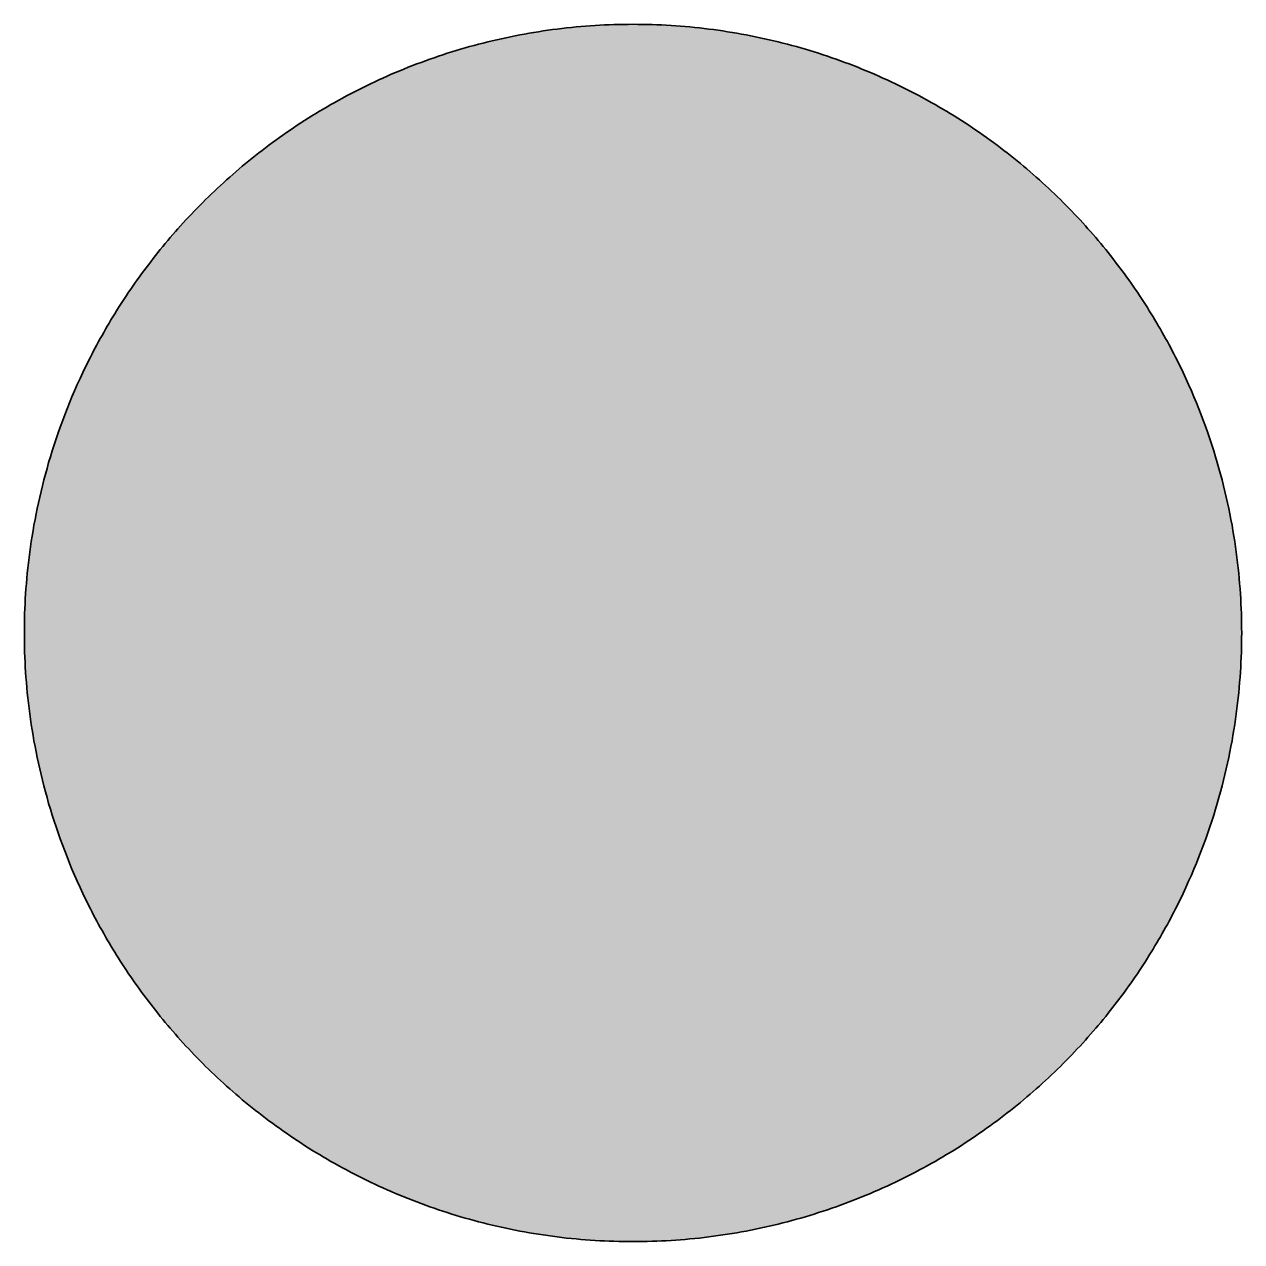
# Model space of a CAD drawing. Header units: millimetres. Extents: x 0 to 430, y 0 to 231.
# Drawn here: x 274.9 to 429.9, y 34.6 to 189.6 of the extents above; entities that cross this region are included whole.
import ezdxf

# ---------------------------------------------------------------- set-up
doc = ezdxf.new("R2010")
doc.units = ezdxf.units.MM
doc.layers.add('Blocks', color=7, linetype='Continuous')
doc.layers.add('Blocks$Fill', color=7, linetype='Continuous', true_color=0xffffff)
doc.layers.add('Blocks$Inner', color=7, linetype='Continuous', lineweight=25, true_color=0x007f00)
doc.layers.add('Blocks$Outline', color=7, linetype='Continuous', lineweight=35, true_color=0xff3f3f)

# ---------------------------------------------------------------- blocks, each defined once
blk = doc.blocks.new('Gustave Portable Lamp Top')
at = {"layer": 'Blocks$Fill'}
blk.add_hatch(color=256, dxfattribs=at).paths.add_polyline_path([(27.75, 92.54), (27.79, 95), (27.91, 97.54), (28.12, 100.15), (28.43, 102.83), (28.63, 104.2), (28.85, 105.58), (29.1, 106.99), (29.39, 108.41), (29.7, 109.84), (30.05, 111.29), (30.43, 112.76), (30.85, 114.24), (31.3, 115.74), (31.79, 117.24), (32.32, 118.76), (32.89, 120.29), (33.5, 121.83), (34.15, 123.38), (34.84, 124.94), (35.58, 126.5), (36.37, 128.07), (37.2, 129.64), (38.08, 131.21), (39.02, 132.79), (40, 134.36), (41.03, 135.92), (42.11, 137.49), (43.25, 139.04), (44.44, 140.59), (45.68, 142.12), (46.98, 143.64), (48.33, 145.14), (49.74, 146.62), (51.2, 148.08), (52.72, 149.52), (54.29, 150.93), (55.92, 152.31), (57.6, 153.66), (59.33, 154.97), (61.12, 156.25), (62.96, 157.49), (64.85, 158.68), (66.79, 159.83), (68.78, 160.92), (70.81, 161.97), (72.89, 162.96), (75.01, 163.9), (77.17, 164.78), (79.37, 165.59), (81.61, 166.35), (83.87, 167.03), (86.17, 167.66), (88.49, 168.21), (90.84, 168.69), (93.21, 169.1), (95.6, 169.44), (98, 169.7), (100.41, 169.89), (102.83, 170), (105.25, 170.04), (107.67, 170), (110.09, 169.89), (112.5, 169.7), (114.9, 169.44), (117.28, 169.1), (119.65, 168.69), (122, 168.21), (124.32, 167.66), (126.62, 167.03), (128.89, 166.35), (131.12, 165.59), (133.32, 164.78), (135.48, 163.9), (137.6, 162.96), (139.68, 161.97), (141.72, 160.92), (143.71, 159.83), (145.64, 158.68), (147.54, 157.49), (149.38, 156.25), (151.16, 154.97), (152.9, 153.66), (154.58, 152.31), (156.21, 150.93), (157.78, 149.52), (159.3, 148.08), (160.76, 146.62), (162.16, 145.14), (163.52, 143.64), (164.81, 142.12), (166.06, 140.59), (167.25, 139.04), (168.38, 137.49), (169.47, 135.92), (170.5, 134.36), (171.48, 132.79), (172.41, 131.21), (173.29, 129.64), (174.12, 128.07), (174.91, 126.5), (175.65, 124.94), (176.35, 123.38), (177, 121.83), (177.61, 120.29), (178.18, 118.76), (178.7, 117.24), (179.19, 115.74), (179.65, 114.24), (180.06, 112.76), (180.44, 111.29), (180.79, 109.84), (181.11, 108.41), (181.39, 106.99), (181.64, 105.58), (181.87, 104.2), (182.06, 102.83), (182.37, 100.15), (182.59, 97.54), (182.71, 95), (182.75, 92.54), (182.71, 90.08), (182.59, 87.55), (182.37, 84.94), (182.06, 82.25), (181.87, 80.88), (181.64, 79.5), (181.39, 78.1), (181.11, 76.68), (180.79, 75.24), (180.44, 73.79), (180.06, 72.32), (179.65, 70.84), (179.19, 69.35), (178.7, 67.84), (178.18, 66.32), (177.61, 64.79), (177, 63.25), (176.35, 61.7), (175.65, 60.14), (174.91, 58.58), (174.12, 57.01), (173.29, 55.44), (172.41, 53.87), (171.48, 52.3), (170.5, 50.72), (169.47, 49.16), (168.38, 47.6), (167.25, 46.04), (166.06, 44.5), (164.81, 42.96), (163.52, 41.44), (162.16, 39.94), (160.76, 38.46), (159.3, 37), (157.78, 35.56), (156.21, 34.15), (154.58, 32.77), (152.9, 31.42), (151.16, 30.11), (149.38, 28.83), (147.54, 27.6), (145.64, 26.4), (143.71, 25.26), (141.72, 24.16), (139.68, 23.11), (137.6, 22.12), (135.48, 21.18), (133.32, 20.3), (131.12, 19.49), (128.89, 18.73), (126.62, 18.05), (124.32, 17.43), (122, 16.87), (119.65, 16.39), (117.28, 15.98), (114.9, 15.64), (112.5, 15.38), (110.09, 15.19), (107.67, 15.08), (105.25, 15.04), (102.83, 15.08), (100.41, 15.19), (98, 15.38), (95.6, 15.64), (93.21, 15.98), (90.84, 16.39), (88.49, 16.87), (86.17, 17.43), (83.87, 18.05), (81.61, 18.73), (79.37, 19.49), (77.17, 20.3), (75.01, 21.18), (72.89, 22.12), (70.81, 23.11), (68.78, 24.16), (66.79, 25.26), (64.85, 26.4), (62.96, 27.6), (61.12, 28.83), (59.33, 30.11), (57.6, 31.42), (55.92, 32.77), (54.29, 34.15), (52.72, 35.56), (51.2, 37), (49.74, 38.46), (48.33, 39.94), (46.98, 41.44), (45.68, 42.96), (44.44, 44.5), (43.25, 46.04), (42.11, 47.6), (41.03, 49.16), (40, 50.72), (39.02, 52.3), (38.08, 53.87), (37.2, 55.44), (36.37, 57.01), (35.58, 58.58), (34.84, 60.14), (34.15, 61.7), (33.5, 63.25), (32.89, 64.79), (32.32, 66.32), (31.79, 67.84), (31.3, 69.35), (30.85, 70.84), (30.43, 72.32), (30.05, 73.79), (29.7, 75.24), (29.39, 76.68), (29.1, 78.1), (28.85, 79.5), (28.63, 80.88), (28.43, 82.25), (28.12, 84.94), (27.91, 87.55), (27.79, 90.08)], flags=0)
at = {"layer": 'Blocks$Inner'}
for points, knots in [([(27.75, 92.54), (27.75, 95.77), (27.95, 99.2), (28.92, 106.45), (29.69, 110.27), (32, 118.21), (33.55, 122.33), (36.6, 128.59), (37.74, 130.69), (40.29, 134.88), (41.7, 136.97), (44.8, 141.11), (46.49, 143.15), (50.17, 147.13), (52.16, 149.07), (56.42, 152.79), (58.7, 154.58), (63.54, 157.93), (66.09, 159.49), (71.46, 162.35), (74.26, 163.65), (80.08, 165.91), (83.09, 166.87), (89.25, 168.44), (92.41, 169.04), (98.79, 169.84), (102.02, 170.04), (108.48, 170.04), (111.71, 169.84), (118.09, 169.04), (121.24, 168.44), (127.41, 166.87), (130.41, 165.91), (136.23, 163.65), (139.04, 162.35), (144.4, 159.49), (146.96, 157.93), (151.79, 154.58), (154.07, 152.79), (158.34, 149.07), (160.33, 147.13), (164, 143.15), (165.7, 141.11), (168.8, 136.97), (170.2, 134.88), (172.75, 130.69), (173.89, 128.59), (176.94, 122.33), (178.49, 118.21), (180.8, 110.27), (181.58, 106.45), (182.55, 99.2), (182.75, 95.77), (182.75, 92.54)], [0, 0, 0, 0, 0.0625, 0.0625, 0.125, 0.125, 0.1875, 0.1875, 0.21875, 0.21875, 0.25, 0.25, 0.28125, 0.28125, 0.3125, 0.3125, 0.34375, 0.34375, 0.375, 0.375, 0.40625, 0.40625, 0.4375, 0.4375, 0.46875, 0.46875, 0.5, 0.5, 0.53125, 0.53125, 0.5625, 0.5625, 0.59375, 0.59375, 0.625, 0.625, 0.65625, 0.65625, 0.6875, 0.6875, 0.71875, 0.71875, 0.75, 0.75, 0.78125, 0.78125, 0.8125, 0.8125, 0.875, 0.875, 0.9375, 0.9375, 1, 1, 1, 1]), ([(182.75, 92.54), (182.75, 89.31), (182.55, 85.88), (181.58, 78.63), (180.8, 74.81), (178.49, 66.87), (176.94, 62.75), (173.89, 56.49), (172.75, 54.39), (170.2, 50.2), (168.8, 48.11), (165.7, 43.97), (164, 41.93), (160.33, 37.95), (158.34, 36.01), (154.07, 32.29), (151.79, 30.51), (146.96, 27.16), (144.4, 25.59), (139.04, 22.73), (136.23, 21.43), (130.41, 19.17), (127.41, 18.21), (121.24, 16.64), (118.09, 16.04), (111.71, 15.24), (108.48, 15.04), (102.02, 15.04), (98.79, 15.24), (92.41, 16.04), (89.25, 16.64), (83.09, 18.21), (80.08, 19.17), (74.26, 21.43), (71.46, 22.73), (66.09, 25.59), (63.54, 27.16), (58.7, 30.51), (56.42, 32.29), (52.16, 36.01), (50.17, 37.95), (46.49, 41.93), (44.8, 43.97), (41.7, 48.11), (40.29, 50.2), (37.74, 54.39), (36.6, 56.49), (33.55, 62.75), (32, 66.87), (29.69, 74.81), (28.92, 78.63), (27.95, 85.88), (27.75, 89.31), (27.75, 92.54)], [1, 1, 1, 1, 1.0625, 1.0625, 1.125, 1.125, 1.1875, 1.1875, 1.21875, 1.21875, 1.25, 1.25, 1.28125, 1.28125, 1.3125, 1.3125, 1.34375, 1.34375, 1.375, 1.375, 1.40625, 1.40625, 1.4375, 1.4375, 1.46875, 1.46875, 1.5, 1.5, 1.53125, 1.53125, 1.5625, 1.5625, 1.59375, 1.59375, 1.625, 1.625, 1.65625, 1.65625, 1.6875, 1.6875, 1.71875, 1.71875, 1.75, 1.75, 1.78125, 1.78125, 1.8125, 1.8125, 1.875, 1.875, 1.9375, 1.9375, 2, 2, 2, 2])]:
    blk.add_open_spline(points, degree=3, knots=knots, dxfattribs=at)
at = {"layer": 'Blocks$Outline'}
for points in [[(27.75, 92.54), (27.75, 95.77), (27.95, 99.2), (28.92, 106.45), (29.69, 110.27), (32, 118.21), (33.55, 122.33), (36.6, 128.59), (37.74, 130.69), (40.29, 134.88), (41.7, 136.97), (44.8, 141.11), (46.49, 143.15), (50.17, 147.13), (52.16, 149.07), (56.42, 152.79), (58.7, 154.58), (63.54, 157.93), (66.09, 159.49), (71.46, 162.35), (74.26, 163.65), (80.08, 165.91), (83.09, 166.87), (89.25, 168.44), (92.41, 169.04), (98.79, 169.84), (102.02, 170.04), (108.48, 170.04), (111.71, 169.84), (118.09, 169.04), (121.24, 168.44), (127.41, 166.87), (130.41, 165.91), (136.23, 163.65), (139.04, 162.35), (144.4, 159.49), (146.96, 157.93), (151.79, 154.58), (154.07, 152.79), (158.34, 149.07), (160.33, 147.13), (164, 143.15), (165.7, 141.11), (168.8, 136.97), (170.2, 134.88), (172.75, 130.69), (173.89, 128.59), (176.94, 122.33), (178.49, 118.21), (180.8, 110.27), (181.58, 106.45), (182.55, 99.2), (182.75, 95.77), (182.75, 92.54)], [(182.75, 92.54), (182.75, 89.31), (182.55, 85.88), (181.58, 78.63), (180.8, 74.81), (178.49, 66.87), (176.94, 62.75), (173.89, 56.49), (172.75, 54.39), (170.2, 50.2), (168.8, 48.11), (165.7, 43.97), (164, 41.93), (160.33, 37.95), (158.34, 36.01), (154.07, 32.29), (151.79, 30.51), (146.96, 27.16), (144.4, 25.59), (139.04, 22.73), (136.23, 21.43), (130.41, 19.17), (127.41, 18.21), (121.24, 16.64), (118.09, 16.04), (111.71, 15.24), (108.48, 15.04), (102.02, 15.04), (98.79, 15.24), (92.41, 16.04), (89.25, 16.64), (83.09, 18.21), (80.08, 19.17), (74.26, 21.43), (71.46, 22.73), (66.09, 25.59), (63.54, 27.16), (58.7, 30.51), (56.42, 32.29), (52.16, 36.01), (50.17, 37.95), (46.49, 41.93), (44.8, 43.97), (41.7, 48.11), (40.29, 50.2), (37.74, 54.39), (36.6, 56.49), (33.55, 62.75), (32, 66.87), (29.69, 74.81), (28.92, 78.63), (27.95, 85.88), (27.75, 89.31), (27.75, 92.54)]]:
    blk.add_open_spline(points, degree=3, knots=[0, 0, 0, 0, 0.0625, 0.0625, 0.125, 0.125, 0.1875, 0.1875, 0.21875, 0.21875, 0.25, 0.25, 0.28125, 0.28125, 0.3125, 0.3125, 0.34375, 0.34375, 0.375, 0.375, 0.40625, 0.40625, 0.4375, 0.4375, 0.46875, 0.46875, 0.5, 0.5, 0.53125, 0.53125, 0.5625, 0.5625, 0.59375, 0.59375, 0.625, 0.625, 0.65625, 0.65625, 0.6875, 0.6875, 0.71875, 0.71875, 0.75, 0.75, 0.78125, 0.78125, 0.8125, 0.8125, 0.875, 0.875, 0.9375, 0.9375, 1, 1, 1, 1], dxfattribs=at)

msp = doc.modelspace()

# ---------------------------------------------------------------- block references
at = {"layer": 'Blocks'}
msp.add_blockref('Gustave Portable Lamp Top', (247.15, 19.54), dxfattribs=at)

doc.saveas('drawing.dxf')
